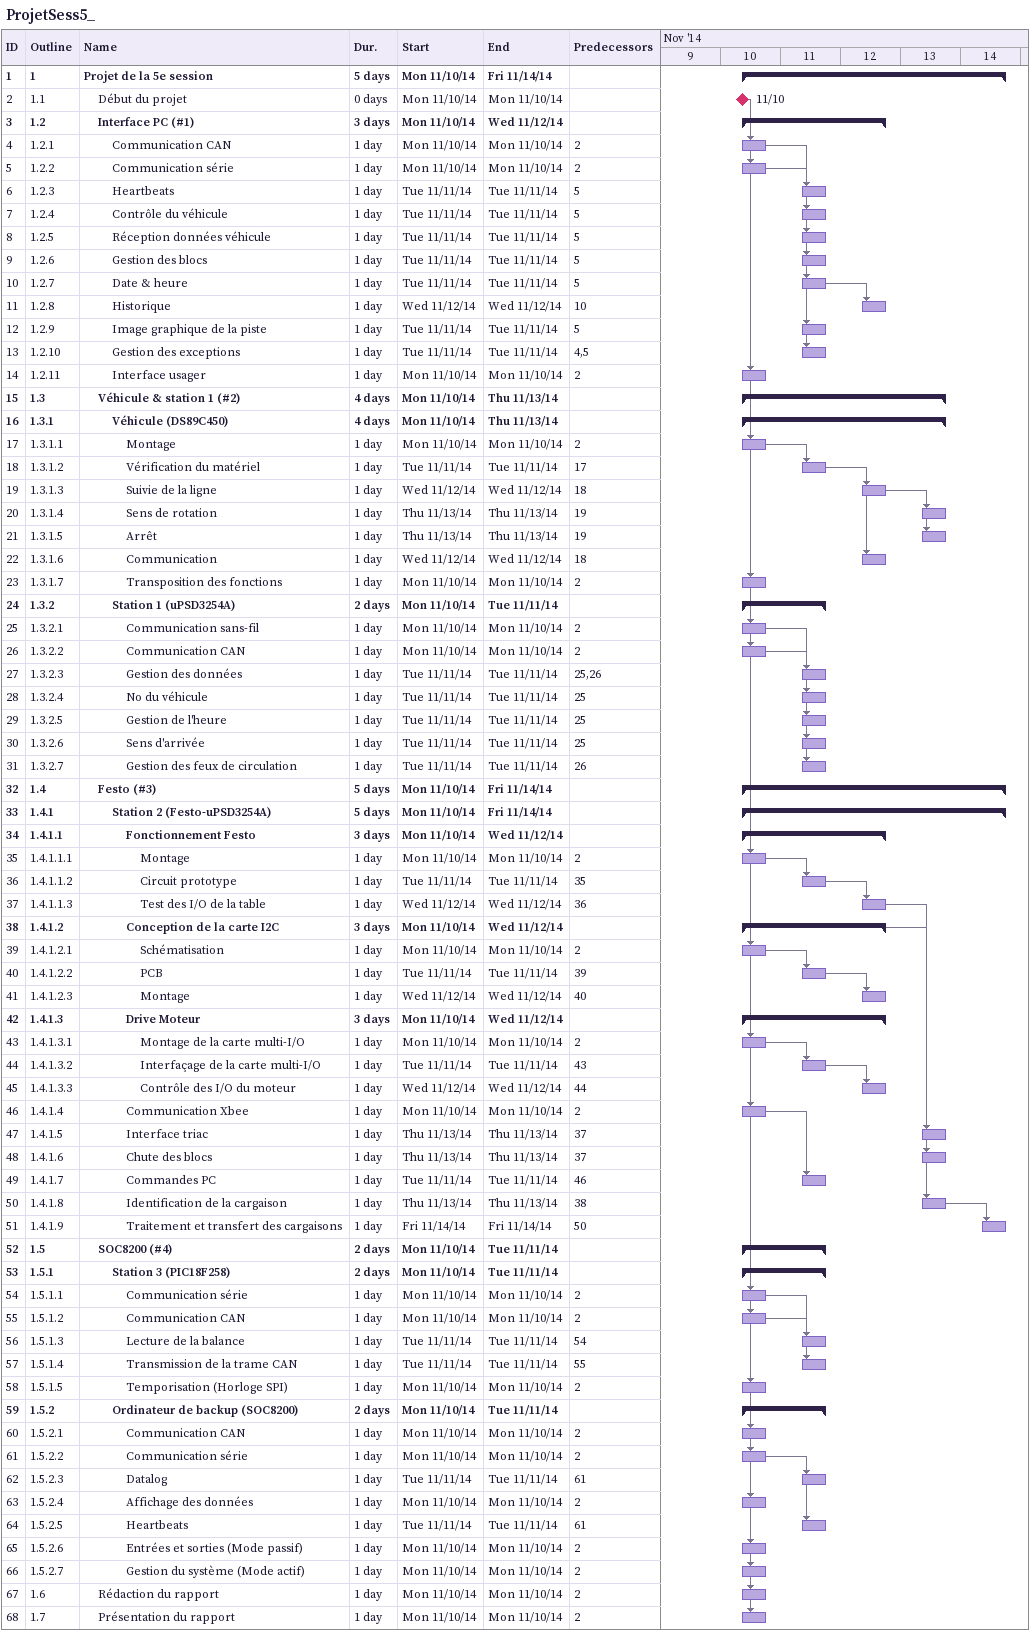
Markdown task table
ProjetSess5_

| ID | WBS | Task | Duration | Start | Finish | Predecessors |
|---|---|---|---|---|---|---|
| 1 | 1 | **Projet de la 5e session** | 5d | 2014-11-10 | 2014-11-14 |  |
| 2 | 1.1 | Début du projet | 0d | 2014-11-10 | 2014-11-10 |  |
| 3 | 1.2 | **Interface PC (#1)** | 3d | 2014-11-10 | 2014-11-12 |  |
| 4 | 1.2.1 | Communication CAN | 1d | 2014-11-10 | 2014-11-10 | 2 |
| 5 | 1.2.2 | Communication série | 1d | 2014-11-10 | 2014-11-10 | 2 |
| 6 | 1.2.3 | Heartbeats | 1d | 2014-11-11 | 2014-11-11 | 5 |
| 7 | 1.2.4 | Contrôle du véhicule | 1d | 2014-11-11 | 2014-11-11 | 5 |
| 8 | 1.2.5 | Réception données véhicule | 1d | 2014-11-11 | 2014-11-11 | 5 |
| 9 | 1.2.6 | Gestion des blocs | 1d | 2014-11-11 | 2014-11-11 | 5 |
| 10 | 1.2.7 | Date & heure | 1d | 2014-11-11 | 2014-11-11 | 5 |
| 11 | 1.2.8 | Historique | 1d | 2014-11-12 | 2014-11-12 | 10 |
| 12 | 1.2.9 | Image graphique de la piste | 1d | 2014-11-11 | 2014-11-11 | 5 |
| 13 | 1.2.10 | Gestion des exceptions | 1d | 2014-11-11 | 2014-11-11 | 4, 5 |
| 14 | 1.2.11 | Interface usager | 1d | 2014-11-10 | 2014-11-10 | 2 |
| 15 | 1.3 | **Véhicule & station 1 (#2)** | 4d | 2014-11-10 | 2014-11-13 |  |
| 16 | 1.3.1 | **Véhicule (DS89C450)** | 4d | 2014-11-10 | 2014-11-13 |  |
| 17 | 1.3.1.1 | Montage | 1d | 2014-11-10 | 2014-11-10 | 2 |
| 18 | 1.3.1.2 | Vérification du matériel | 1d | 2014-11-11 | 2014-11-11 | 17 |
| 19 | 1.3.1.3 | Suivie de la ligne | 1d | 2014-11-12 | 2014-11-12 | 18 |
| 20 | 1.3.1.4 | Sens de rotation | 1d | 2014-11-13 | 2014-11-13 | 19 |
| 21 | 1.3.1.5 | Arrêt | 1d | 2014-11-13 | 2014-11-13 | 19 |
| 22 | 1.3.1.6 | Communication | 1d | 2014-11-12 | 2014-11-12 | 18 |
| 23 | 1.3.1.7 | Transposition des fonctions | 1d | 2014-11-10 | 2014-11-10 | 2 |
| 24 | 1.3.2 | **Station 1 (uPSD3254A)** | 2d | 2014-11-10 | 2014-11-11 |  |
| 25 | 1.3.2.1 | Communication sans-fil | 1d | 2014-11-10 | 2014-11-10 | 2 |
| 26 | 1.3.2.2 | Communication CAN | 1d | 2014-11-10 | 2014-11-10 | 2 |
| 27 | 1.3.2.3 | Gestion des données | 1d | 2014-11-11 | 2014-11-11 | 25, 26 |
| 28 | 1.3.2.4 | No du véhicule | 1d | 2014-11-11 | 2014-11-11 | 25 |
| 29 | 1.3.2.5 | Gestion de l'heure | 1d | 2014-11-11 | 2014-11-11 | 25 |
| 30 | 1.3.2.6 | Sens d'arrivée | 1d | 2014-11-11 | 2014-11-11 | 25 |
| 31 | 1.3.2.7 | Gestion des feux de circulation | 1d | 2014-11-11 | 2014-11-11 | 26 |
| 32 | 1.4 | **Festo (#3)** | 5d | 2014-11-10 | 2014-11-14 |  |
| 33 | 1.4.1 | **Station 2 (Festo-uPSD3254A)** | 5d | 2014-11-10 | 2014-11-14 |  |
| 34 | 1.4.1.1 | **Fonctionnement Festo** | 3d | 2014-11-10 | 2014-11-12 |  |
| 35 | 1.4.1.1.1 | Montage | 1d | 2014-11-10 | 2014-11-10 | 2 |
| 36 | 1.4.1.1.2 | Circuit prototype | 1d | 2014-11-11 | 2014-11-11 | 35 |
| 37 | 1.4.1.1.3 | Test des I/O de la table | 1d | 2014-11-12 | 2014-11-12 | 36 |
| 38 | 1.4.1.2 | **Conception de la carte I2C** | 3d | 2014-11-10 | 2014-11-12 |  |
| 39 | 1.4.1.2.1 | Schématisation | 1d | 2014-11-10 | 2014-11-10 | 2 |
| 40 | 1.4.1.2.2 | PCB | 1d | 2014-11-11 | 2014-11-11 | 39 |
| 41 | 1.4.1.2.3 | Montage | 1d | 2014-11-12 | 2014-11-12 | 40 |
| 42 | 1.4.1.3 | **Drive Moteur** | 3d | 2014-11-10 | 2014-11-12 |  |
| 43 | 1.4.1.3.1 | Montage de la carte multi-I/O | 1d | 2014-11-10 | 2014-11-10 | 2 |
| 44 | 1.4.1.3.2 | Interfaçage de la carte multi-I/O | 1d | 2014-11-11 | 2014-11-11 | 43 |
| 45 | 1.4.1.3.3 | Contrôle des I/O du moteur | 1d | 2014-11-12 | 2014-11-12 | 44 |
| 46 | 1.4.1.4 | Communication Xbee | 1d | 2014-11-10 | 2014-11-10 | 2 |
| 47 | 1.4.1.5 | Interface triac | 1d | 2014-11-13 | 2014-11-13 | 37 |
| 48 | 1.4.1.6 | Chute des blocs | 1d | 2014-11-13 | 2014-11-13 | 37 |
| 49 | 1.4.1.7 | Commandes PC | 1d | 2014-11-11 | 2014-11-11 | 46 |
| 50 | 1.4.1.8 | Identification de la cargaison | 1d | 2014-11-13 | 2014-11-13 | 38 |
| 51 | 1.4.1.9 | Traitement et transfert des cargaisons | 1d | 2014-11-14 | 2014-11-14 | 50 |
| 52 | 1.5 | **SOC8200 (#4)** | 2d | 2014-11-10 | 2014-11-11 |  |
| 53 | 1.5.1 | **Station 3 (PIC18F258)** | 2d | 2014-11-10 | 2014-11-11 |  |
| 54 | 1.5.1.1 | Communication série | 1d | 2014-11-10 | 2014-11-10 | 2 |
| 55 | 1.5.1.2 | Communication CAN | 1d | 2014-11-10 | 2014-11-10 | 2 |
| 56 | 1.5.1.3 | Lecture de la balance | 1d | 2014-11-11 | 2014-11-11 | 54 |
| 57 | 1.5.1.4 | Transmission de la trame CAN | 1d | 2014-11-11 | 2014-11-11 | 55 |
| 58 | 1.5.1.5 | Temporisation (Horloge SPI) | 1d | 2014-11-10 | 2014-11-10 | 2 |
| 59 | 1.5.2 | **Ordinateur de backup (SOC8200)** | 2d | 2014-11-10 | 2014-11-11 |  |
| 60 | 1.5.2.1 | Communication CAN | 1d | 2014-11-10 | 2014-11-10 | 2 |
| 61 | 1.5.2.2 | Communication série | 1d | 2014-11-10 | 2014-11-10 | 2 |
| 62 | 1.5.2.3 | Datalog | 1d | 2014-11-11 | 2014-11-11 | 61 |
| 63 | 1.5.2.4 | Affichage des données | 1d | 2014-11-10 | 2014-11-10 | 2 |
| 64 | 1.5.2.5 | Heartbeats | 1d | 2014-11-11 | 2014-11-11 | 61 |
| 65 | 1.5.2.6 | Entrées et sorties (Mode passif) | 1d | 2014-11-10 | 2014-11-10 | 2 |
| 66 | 1.5.2.7 | Gestion du système (Mode actif) | 1d | 2014-11-10 | 2014-11-10 | 2 |
| 67 | 1.6 | Rédaction du rapport | 1d | 2014-11-10 | 2014-11-10 | 2 |
| 68 | 1.7 | Présentation du rapport | 1d | 2014-11-10 | 2014-11-10 | 2 |
